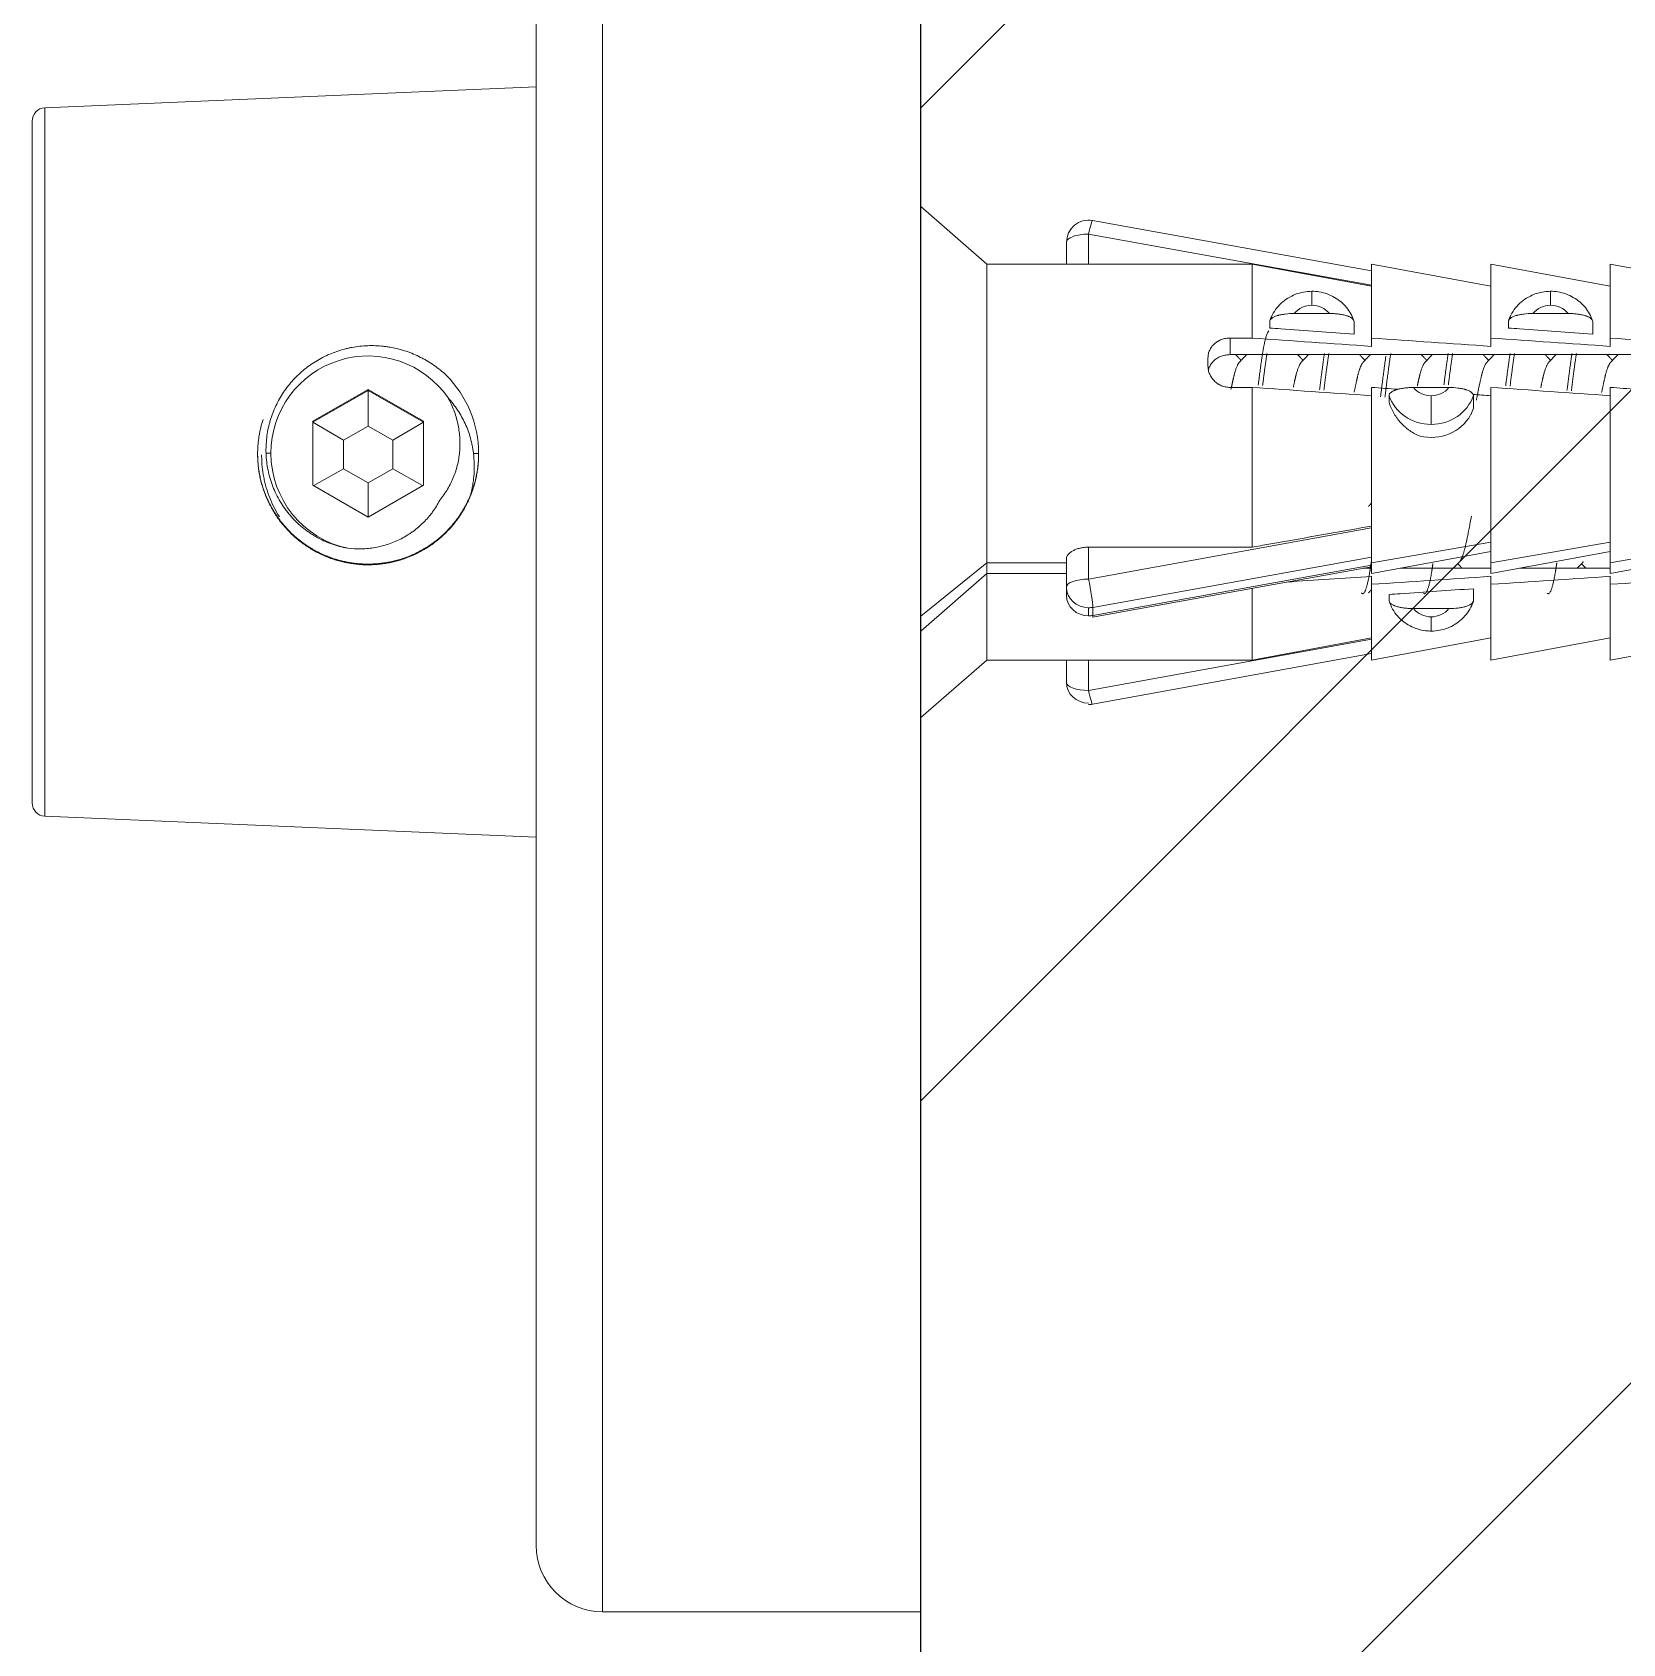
# Model space of a CAD drawing. Header units: millimetres. Extents: x 2433 to 4809, y -10272 to -6912.
# Drawn here: x 4377.47 to 4413.46, y -8231.34 to -8194.9 of the extents above; entities that cross this region are included whole.
import ezdxf

# ---------------------------------------------------------------- set-up
doc = ezdxf.new("R2010")
doc.units = ezdxf.units.MM
doc.layers.add('hatch', color=2, linetype='Continuous')

msp = doc.modelspace()

# ---------------------------------------------------------------- hatches: boundary and pattern name
at = {"layer": 'hatch'}
h = msp.add_hatch(dxfattribs=at)
h.set_pattern_fill('ANSI31', color=256, scale=5)
h.set_pattern_definition([(45, (-10739.184, -4407.476), (-11.22532, 11.22532), [])])
h.paths.add_polyline_path([(4397.573, -9941.356), (4447.573, -9941.356), (4447.573, -7870.79), (4397.573, -7870.79)])

# ---------------------------------------------------------------- linework, layer by layer
msp.add_line((4397.573, -9941.356), (4397.573, -7799.374))
at = {"linetype": 'Continuous', "lineweight": 13, "extrusion": (-1, -2.22045e-16, 0)}
for p, q in [((4390.373, -8178.616), (4390.373, -8230.616)), ((4377.761, -8196.604), (4377.761, -8212.627)), ((4407.773, -8200.617), (4401.373, -8199.462)), ((4401.373, -8199.462), (4401.373, -8200.138)), ((4406.423, -8200.755), (4406.423, -8201.072)), ((4411.823, -8200.755), (4411.823, -8201.072)), ((4404.573, -8202.188), (4404.573, -8201.813)), ((4409.123, -8203.118), (4409.123, -8203.767)), ((4382.873, -8204.417), (4382.763, -8204.419)), ((4387.456, -8204.42), (4387.573, -8204.422)), ((4401.373, -8207.263), (4407.773, -8206.108)), ((4401.373, -8206.542), (4401.373, -8207.263)), ((4410.473, -8206.428), (4407.773, -8206.893)), ((4413.173, -8206.428), (4410.473, -8206.893)), ((4415.873, -8206.428), (4413.173, -8206.893)), ((4399.073, -8206.893), (4397.573, -8208.102)), ((4400.873, -8206.893), (4399.073, -8206.893)), ((4407.773, -8206.766), (4401.468, -8207.903)), ((4401.468, -8208.087), (4407.773, -8206.949)), ((4401.373, -8208.095), (4401.373, -8207.911)), ((4401.468, -8208.087), (4401.468, -8207.903)), ((4409.123, -8208.117), (4409.123, -8208.439)), ((4401.373, -8209.78), (4407.773, -8208.62)), ((4401.373, -8209.094), (4401.373, -8209.78))]:
    msp.add_line(p, q, dxfattribs=at)
at = {"linetype": 'Continuous', "lineweight": 18, "extrusion": (-1, -2.22045e-16, 0)}
for p, q in [((4397.573, -8178.616), (4397.573, -8230.616)), ((4388.873, -8229.116), (4388.873, -8180.116)), ((4388.873, -8196.134), (4377.761, -8196.605)), ((4377.473, -8212.327), (4377.473, -8196.904)), ((4399.073, -8200.138), (4397.573, -8198.838)), ((4407.773, -8200.292), (4401.462, -8199.154)), ((4400.873, -8200.138), (4400.873, -8199.646)), ((4405.073, -8200.138), (4399.073, -8200.138)), ((4399.073, -8200.138), (4399.073, -8206.893)), ((4407.773, -8200.638), (4405.073, -8200.138)), ((4405.073, -8200.138), (4405.073, -8201.813)), ((4407.773, -8200.138), (4407.773, -8201.813)), ((4410.473, -8200.638), (4407.773, -8200.138)), ((4410.473, -8200.138), (4410.473, -8201.813)), ((4413.173, -8200.638), (4410.473, -8200.138)), ((4413.173, -8200.138), (4413.173, -8201.813)), ((4415.873, -8200.638), (4413.173, -8200.138)), ((4405.469, -8201.441), (4405.469, -8201.586)), ((4406.023, -8201.258), (4406.823, -8201.258)), ((4407.377, -8201.441), (4407.377, -8201.721)), ((4410.869, -8201.441), (4410.869, -8201.586)), ((4411.423, -8201.258), (4412.223, -8201.258)), ((4412.777, -8201.441), (4412.777, -8201.721)), ((4404.573, -8201.813), (4405.073, -8201.813)), ((4407.773, -8202), (4407.773, -8201.813)), ((4410.473, -8202), (4410.473, -8201.813)), ((4413.173, -8202), (4413.173, -8201.813)), ((4427.573, -8202.188), (4404.573, -8202.188)), ((4404.073, -8202.445), (4404.073, -8202.259)), ((4404.573, -8202.929), (4405.073, -8202.929)), ((4405.073, -8202.929), (4405.073, -8206.542)), ((4407.773, -8202.929), (4407.773, -8206.893)), ((4409.523, -8202.932), (4408.723, -8202.932)), ((4410.473, -8202.929), (4410.473, -8206.893)), ((4413.173, -8202.929), (4413.173, -8206.893)), ((4385.073, -8202.973), (4383.823, -8203.695)), ((4385.073, -8202.996), (4383.823, -8203.718)), ((4385.073, -8202.996), (4385.073, -8202.973)), ((4386.323, -8203.695), (4385.073, -8202.973)), ((4385.073, -8203.804), (4385.073, -8202.996)), ((4386.323, -8203.718), (4385.073, -8202.996)), ((4408.169, -8203.115), (4408.169, -8203.26)), ((4410.077, -8203.115), (4410.077, -8203.395)), ((4383.823, -8203.695), (4383.823, -8205.138)), ((4384.516, -8204.125), (4383.823, -8203.718)), ((4385.073, -8203.804), (4384.516, -8204.125)), ((4385.63, -8204.125), (4385.073, -8203.804)), ((4385.63, -8204.125), (4386.323, -8203.718)), ((4386.323, -8205.138), (4386.323, -8203.695)), ((4384.516, -8204.125), (4384.516, -8204.769)), ((4385.63, -8204.769), (4385.63, -8204.125)), ((4382.573, -8204.432), (4382.573, -8204.429)), ((4382.573, -8204.447), (4382.573, -8204.444)), ((4384.516, -8204.769), (4383.843, -8205.15)), ((4384.516, -8204.769), (4385.073, -8205.09)), ((4385.073, -8205.09), (4385.63, -8204.769)), ((4385.63, -8204.769), (4386.303, -8205.15)), ((4387.573, -8204.424), (4387.573, -8204.422)), ((4387.573, -8204.439), (4387.573, -8204.437)), ((4387.573, -8204.455), (4387.573, -8204.452)), ((4385.073, -8205.09), (4385.073, -8205.86)), ((4383.823, -8205.138), (4385.073, -8205.86)), ((4385.073, -8205.86), (4386.323, -8205.138)), ((4405.073, -8206.542), (4401.373, -8206.542)), ((4399.073, -8207.138), (4399.073, -8206.893)), ((4400.873, -8207.446), (4400.873, -8206.793)), ((4407.773, -8207.138), (4410.473, -8206.638)), ((4407.773, -8207.138), (4407.773, -8206.893)), ((4410.473, -8207.138), (4413.173, -8206.638)), ((4410.473, -8207.138), (4410.473, -8206.893)), ((4413.173, -8207.138), (4415.873, -8206.638)), ((4413.173, -8207.138), (4413.173, -8206.893)), ((4397.573, -8208.438), (4399.073, -8207.138)), ((4399.073, -8207.138), (4400.873, -8207.138)), ((4399.073, -8207.138), (4399.073, -8209.094)), ((4401.462, -8208.122), (4407.773, -8206.984)), ((4407.774, -8207.019), (4407.579, -8207.019)), ((4407.773, -8207.201), (4407.773, -8207.382)), ((4410.473, -8207.019), (4408.418, -8207.019)), ((4410.473, -8207.201), (4410.473, -8207.382)), ((4413.173, -8207.019), (4411.117, -8207.019)), ((4413.173, -8207.201), (4413.173, -8207.382)), ((4400.873, -8207.63), (4400.873, -8207.446)), ((4405.073, -8207.471), (4405.073, -8209.094)), ((4407.773, -8207.382), (4407.773, -8209.094)), ((4408.169, -8207.752), (4408.169, -8207.612)), ((4410.077, -8207.752), (4410.077, -8207.481)), ((4410.473, -8207.382), (4410.473, -8209.094)), ((4413.173, -8207.382), (4413.173, -8209.094)), ((4409.523, -8207.93), (4408.723, -8207.93)), ((4405.073, -8209.094), (4407.773, -8208.594)), ((4407.773, -8209.094), (4410.473, -8208.594)), ((4410.473, -8209.094), (4413.173, -8208.594)), ((4413.173, -8209.094), (4415.873, -8208.594)), ((4397.573, -8210.394), (4399.073, -8209.094)), ((4399.073, -8209.094), (4405.073, -8209.094)), ((4400.873, -8209.602), (4400.873, -8209.094)), ((4401.462, -8210.094), (4407.773, -8208.95)), ((4388.873, -8213.097), (4377.761, -8212.627)), ((4397.573, -8230.616), (4390.373, -8230.616))]:
    msp.add_line(p, q, dxfattribs=at)
at = {"linetype": 'Continuous', "lineweight": 18}
for centre, start, end in [((4401.373, -8199.646), 79.7736, 180), ((4401.373, -8209.602), 270, 280.2742)]:
    msp.add_arc(centre, 0.5, start, end, dxfattribs=at)
at = {"linetype": 'Continuous', "lineweight": 18, "extrusion": (0, 0, -1)}
msp.add_arc((-4390.373, -8229.116), 1.5, 270, 0, dxfattribs=at)
at = {"linetype": 'Continuous', "lineweight": 18}
for centre, major_axis, ratio, start_param, end_param in [((4377.773, -8196.905), (-0.3, 0), 0.99982, 4.754737, 6.283185), ((4385.073, -8204.417), (-2.2, 0), 0.99982, 3.746433, 6.283185), ((4385.073, -8204.422), (-2.5, 0), 0.99982, 3.141593, 3.926991), ((4409.123, -8202.836), (1, 0), 0.930053, 3.446285, 4.712389), ((4409.123, -8202.836), (1, 0), 0.930053, 4.712389, 5.978493), ((4409.123, -8203.13), (-1, 0), 0.930053, 1.316173, 2.673058), ((4385.073, -8204.417), (-2.2, 0), 0.99982, 0, 1.358989), ((4385.073, -8204.422), (-2.5, 0), 0.99982, 2.754712, 3.141593), ((4401.373, -8207.446), (0.5, 0), 0.930053, 3.141593, 4.712389), ((4401.373, -8207.63), (-0.5, 0), 0.930053, 0, 1.570796), ((4401.373, -8207.63), (0.089, -0.492), 0.069966, 0.00001, 0.369971), ((4401.373, -8209.602), (-0.5, 0), 0.934495, 0, 1.570796), ((4377.773, -8212.327), (0.3, 0), 0.99982, 3.141593, 4.670041)]:
    msp.add_ellipse(centre, major_axis=major_axis, ratio=ratio, start_param=start_param, end_param=end_param, dxfattribs=at)
at = {"linetype": 'Continuous', "lineweight": 13}
for centre, major_axis, ratio, start_param, end_param in [((4401.373, -8199.646), (-0.089, -0.492), 0.069966, 3.141598, 4.342418), ((4401.373, -8199.646), (0.5, 0), 0.367425, 1.570796, 3.141593), ((4406.423, -8201.537), (-0.5, 0), 0.930053, 4.712389, 5.639684), ((4406.423, -8201.537), (-0.5, 0), 0.930053, 3.785094, 4.712389), ((4411.823, -8201.537), (-0.5, 0), 0.930053, 4.712389, 5.639684), ((4411.823, -8201.537), (-0.5, 0), 0.930053, 3.785094, 4.712389), ((4409.123, -8202.653), (-0.5, 0), 0.930053, 0.643501, 1.570796), ((4409.123, -8202.653), (-0.5, 0), 0.930053, 1.570796, 2.498092), ((4401.373, -8207.446), (-0.5, 0), 0.367425, 4.712389, 6.283185), ((4401.373, -8207.446), (0.089, -0.492), 0.069966, 0.369971, 1.940767), ((4401.373, -8207.446), (0.5, 0), 0.930053, 4.712389, 4.903982), ((4409.123, -8207.65), (0.5, 0), 0.934495, 3.785094, 4.712389), ((4409.123, -8207.65), (0.5, 0), 0.934495, 4.712389, 5.639684), ((4401.373, -8207.63), (-0.5, 0), 0.930053, 1.570796, 1.762389), ((4401.373, -8209.602), (-0.5, 0), 0.355976, 0, 1.570796), ((4401.373, -8209.602), (0.089, -0.492), 0.067786, 5.070246, 6.283181)]:
    msp.add_ellipse(centre, major_axis=major_axis, ratio=ratio, start_param=start_param, end_param=end_param, dxfattribs=at)
at = {"linetype": 'Continuous', "lineweight": 18}
for points, knots in [([(4406.423, -8200.755), (4406.292, -8200.757), (4406.045, -8200.802), (4405.71, -8201.007), (4405.538, -8201.248), (4405.481, -8201.396), (4405.47, -8201.428)], [0, 0, 0, 0, 0.300257, 0.610351, 0.919568, 1, 1, 1, 1]), ([(4407.376, -8201.428), (4407.337, -8201.314), (4407.226, -8201.11), (4406.947, -8200.872), (4406.658, -8200.77), (4406.48, -8200.755), (4406.423, -8200.755)], [0, 0, 0, 0, 0.280795, 0.569643, 0.864674, 1, 1, 1, 1]), ([(4411.823, -8200.755), (4411.692, -8200.757), (4411.445, -8200.802), (4411.11, -8201.007), (4410.938, -8201.248), (4410.881, -8201.396), (4410.87, -8201.428)], [0, 0, 0, 0, 0.300257, 0.610351, 0.919568, 1, 1, 1, 1]), ([(4412.776, -8201.428), (4412.737, -8201.314), (4412.626, -8201.11), (4412.347, -8200.872), (4412.058, -8200.77), (4411.88, -8200.755), (4411.823, -8200.755)], [0, 0, 0, 0, 0.280795, 0.569643, 0.864674, 1, 1, 1, 1]), ([(4406.023, -8201.258), (4405.953, -8201.258), (4405.885, -8201.261), (4405.803, -8201.271), (4405.786, -8201.274), (4405.755, -8201.279), (4405.724, -8201.284), (4405.694, -8201.291), (4405.673, -8201.297), (4405.666, -8201.299), (4405.652, -8201.302), (4405.646, -8201.304), (4405.613, -8201.315), (4405.589, -8201.324), (4405.558, -8201.339), (4405.548, -8201.345), (4405.534, -8201.353), (4405.53, -8201.356), (4405.522, -8201.361), (4405.518, -8201.364), (4405.5, -8201.379), (4405.488, -8201.391), (4405.477, -8201.409), (4405.474, -8201.416), (4405.47, -8201.429), (4405.469, -8201.435), (4405.469, -8201.441)], [0, 0, 0, 0, 0.25, 0.25, 0.3125, 0.3125, 0.375, 0.4375, 0.4375, 0.46875, 0.46875, 0.5, 0.5, 0.625, 0.625, 0.6875, 0.6875, 0.71875, 0.71875, 0.75, 0.75, 0.875, 0.875, 0.9375, 0.9375, 1, 1, 1, 1]), ([(4407.377, -8201.441), (4407.377, -8201.429), (4407.373, -8201.416), (4407.362, -8201.397), (4407.358, -8201.391), (4407.346, -8201.379), (4407.34, -8201.373), (4407.318, -8201.356), (4407.3, -8201.345), (4407.274, -8201.332), (4407.268, -8201.33), (4407.257, -8201.325), (4407.24, -8201.318), (4407.209, -8201.307), (4407.181, -8201.299), (4407.153, -8201.291), (4407.138, -8201.288), (4407.093, -8201.279), (4407.061, -8201.273), (4407.012, -8201.267), (4406.995, -8201.266), (4406.961, -8201.263), (4406.944, -8201.261), (4406.893, -8201.259), (4406.858, -8201.258), (4406.823, -8201.258)], [0, 0, 0, 0, 0.125, 0.125, 0.1875, 0.1875, 0.25, 0.25, 0.375, 0.375, 0.40625, 0.40625, 0.4375, 0.5, 0.5625, 0.5625, 0.625, 0.625, 0.75, 0.75, 0.8125, 0.8125, 0.875, 0.875, 1, 1, 1, 1]), ([(4411.423, -8201.258), (4411.353, -8201.258), (4411.285, -8201.261), (4411.203, -8201.271), (4411.186, -8201.274), (4411.155, -8201.279), (4411.124, -8201.284), (4411.094, -8201.291), (4411.073, -8201.297), (4411.066, -8201.299), (4411.052, -8201.302), (4411.046, -8201.304), (4411.013, -8201.315), (4410.989, -8201.324), (4410.958, -8201.339), (4410.948, -8201.345), (4410.934, -8201.353), (4410.93, -8201.356), (4410.922, -8201.361), (4410.918, -8201.364), (4410.9, -8201.379), (4410.888, -8201.391), (4410.877, -8201.409), (4410.874, -8201.416), (4410.87, -8201.429), (4410.869, -8201.435), (4410.869, -8201.441)], [0, 0, 0, 0, 0.25, 0.25, 0.3125, 0.3125, 0.375, 0.4375, 0.4375, 0.46875, 0.46875, 0.5, 0.5, 0.625, 0.625, 0.6875, 0.6875, 0.71875, 0.71875, 0.75, 0.75, 0.875, 0.875, 0.9375, 0.9375, 1, 1, 1, 1]), ([(4412.777, -8201.441), (4412.777, -8201.429), (4412.773, -8201.416), (4412.762, -8201.397), (4412.758, -8201.391), (4412.746, -8201.379), (4412.74, -8201.373), (4412.718, -8201.356), (4412.7, -8201.345), (4412.674, -8201.332), (4412.668, -8201.33), (4412.657, -8201.325), (4412.64, -8201.318), (4412.609, -8201.307), (4412.581, -8201.299), (4412.553, -8201.291), (4412.538, -8201.288), (4412.493, -8201.279), (4412.461, -8201.273), (4412.412, -8201.267), (4412.395, -8201.266), (4412.361, -8201.263), (4412.344, -8201.261), (4412.293, -8201.259), (4412.258, -8201.258), (4412.223, -8201.258)], [0, 0, 0, 0, 0.125, 0.125, 0.1875, 0.1875, 0.25, 0.25, 0.375, 0.375, 0.40625, 0.40625, 0.4375, 0.5, 0.5625, 0.5625, 0.625, 0.625, 0.75, 0.75, 0.8125, 0.8125, 0.875, 0.875, 1, 1, 1, 1]), ([(4404.073, -8202.259), (4404.073, -8202.229), (4404.077, -8202.199), (4404.086, -8202.156), (4404.09, -8202.141), (4404.1, -8202.113), (4404.105, -8202.099), (4404.124, -8202.058), (4404.139, -8202.032), (4404.166, -8201.996), (4404.176, -8201.984), (4404.197, -8201.962), (4404.208, -8201.951), (4404.242, -8201.921), (4404.268, -8201.903), (4404.302, -8201.883), (4404.309, -8201.879), (4404.323, -8201.871), (4404.344, -8201.861), (4404.381, -8201.846), (4404.412, -8201.836), (4404.443, -8201.828), (4404.459, -8201.824), (4404.507, -8201.816), (4404.54, -8201.813), (4404.573, -8201.813)], [0, 0, 0, 0, 0.125, 0.125, 0.1875, 0.1875, 0.25, 0.25, 0.375, 0.375, 0.4375, 0.4375, 0.5, 0.5, 0.625, 0.625, 0.65625, 0.65625, 0.6875, 0.75, 0.8125, 0.8125, 0.875, 0.875, 1, 1, 1, 1]), ([(4405.469, -8201.586), (4405.554, -8201.592), (4405.639, -8201.598), (4406.275, -8201.643), (4406.826, -8201.682), (4407.377, -8201.721)], [0, 0, 0, 0, 0.133394, 0.133394, 1, 1, 1, 1]), ([(4410.869, -8201.586), (4410.954, -8201.592), (4411.039, -8201.598), (4411.675, -8201.643), (4412.226, -8201.682), (4412.777, -8201.721)], [0, 0, 0, 0, 0.133394, 0.133394, 1, 1, 1, 1]), ([(4386.841, -8202.655), (4386.754, -8202.573), (4386.662, -8202.498), (4386.517, -8202.397), (4386.468, -8202.365), (4386.392, -8202.319), (4386.366, -8202.304), (4386.314, -8202.276), (4386.287, -8202.262), (4386.155, -8202.195), (4386.046, -8202.149), (4385.823, -8202.074), (4385.709, -8202.045), (4385.563, -8202.018), (4385.534, -8202.014), (4385.475, -8202.005), (4385.445, -8202.001), (4385.357, -8201.992), (4385.298, -8201.988), (4385.121, -8201.981), (4385.004, -8201.985), (4384.828, -8202.004), (4384.77, -8202.013), (4384.682, -8202.029), (4384.653, -8202.035), (4384.595, -8202.048), (4384.566, -8202.055), (4384.423, -8202.093), (4384.311, -8202.131), (4384.095, -8202.223), (4383.99, -8202.277), (4383.787, -8202.402), (4383.691, -8202.471), (4383.556, -8202.585), (4383.513, -8202.624), (4383.429, -8202.706), (4383.388, -8202.749), (4383.329, -8202.815), (4383.31, -8202.838), (4383.272, -8202.884), (4383.254, -8202.907), (4383.2, -8202.978), (4383.166, -8203.027), (4383.071, -8203.175), (4383.015, -8203.278), (4382.942, -8203.44), (4382.92, -8203.495), (4382.89, -8203.579), (4382.88, -8203.607), (4382.862, -8203.663), (4382.854, -8203.692), (4382.815, -8203.834), (4382.792, -8203.949), (4382.765, -8204.182), (4382.759, -8204.3), (4382.763, -8204.419)], [0, 0, 0, 0, 0.0625, 0.0625, 0.09375, 0.09375, 0.109375, 0.109375, 0.125, 0.125, 0.1875, 0.1875, 0.25, 0.25, 0.265625, 0.265625, 0.28125, 0.28125, 0.3125, 0.3125, 0.375, 0.375, 0.40625, 0.40625, 0.421875, 0.421875, 0.4375, 0.4375, 0.5, 0.5, 0.5625, 0.5625, 0.625, 0.625, 0.65625, 0.65625, 0.6875, 0.6875, 0.703125, 0.703125, 0.71875, 0.71875, 0.75, 0.75, 0.8125, 0.8125, 0.84375, 0.84375, 0.859375, 0.859375, 0.875, 0.875, 0.9375, 0.9375, 1, 1, 1, 1]), ([(4404.573, -8202.188), (4404.54, -8202.188), (4404.507, -8202.191), (4404.459, -8202.199), (4404.444, -8202.202), (4404.412, -8202.21), (4404.396, -8202.215), (4404.351, -8202.231), (4404.322, -8202.244), (4404.282, -8202.267), (4404.268, -8202.276), (4404.243, -8202.294), (4404.231, -8202.303), (4404.197, -8202.333), (4404.176, -8202.354), (4404.149, -8202.39), (4404.14, -8202.402), (4404.125, -8202.428), (4404.111, -8202.454), (4404.1, -8202.481), (4404.092, -8202.504), (4404.089, -8202.513), (4404.087, -8202.522)], [0, 0, 0, 0, 0.146722, 0.146722, 0.220083, 0.220083, 0.293443, 0.293443, 0.440165, 0.440165, 0.513526, 0.513526, 0.586887, 0.586887, 0.733608, 0.733608, 0.806969, 0.806969, 0.88033, 0.953691, 0.953691, 1, 1, 1, 1]), ([(4404.073, -8202.445), (4404.073, -8202.477), (4404.077, -8202.507), (4404.086, -8202.553), (4404.09, -8202.568), (4404.1, -8202.598), (4404.105, -8202.613), (4404.124, -8202.657), (4404.139, -8202.684), (4404.166, -8202.724), (4404.176, -8202.737), (4404.197, -8202.761), (4404.208, -8202.773), (4404.242, -8202.807), (4404.268, -8202.827), (4404.302, -8202.85), (4404.309, -8202.854), (4404.323, -8202.862), (4404.344, -8202.874), (4404.381, -8202.892), (4404.412, -8202.903), (4404.443, -8202.912), (4404.459, -8202.916), (4404.507, -8202.926), (4404.54, -8202.929), (4404.573, -8202.929)], [0, 0, 0, 0, 0.125, 0.125, 0.1875, 0.1875, 0.25, 0.25, 0.375, 0.375, 0.4375, 0.4375, 0.5, 0.5, 0.625, 0.625, 0.65625, 0.65625, 0.6875, 0.75, 0.8125, 0.8125, 0.875, 0.875, 1, 1, 1, 1]), ([(4408.169, -8203.115), (4408.169, -8203.103), (4408.173, -8203.09), (4408.184, -8203.071), (4408.189, -8203.065), (4408.2, -8203.053), (4408.207, -8203.047), (4408.229, -8203.03), (4408.246, -8203.019), (4408.273, -8203.006), (4408.278, -8203.004), (4408.289, -8202.999), (4408.307, -8202.992), (4408.338, -8202.981), (4408.365, -8202.973), (4408.394, -8202.965), (4408.408, -8202.962), (4408.454, -8202.953), (4408.485, -8202.947), (4408.535, -8202.941), (4408.552, -8202.94), (4408.585, -8202.937), (4408.602, -8202.935), (4408.654, -8202.933), (4408.688, -8202.932), (4408.723, -8202.932)], [0, 0, 0, 0, 0.125, 0.125, 0.1875, 0.1875, 0.25, 0.25, 0.375, 0.375, 0.40625, 0.40625, 0.4375, 0.5, 0.5625, 0.5625, 0.625, 0.625, 0.75, 0.75, 0.8125, 0.8125, 0.875, 0.875, 1, 1, 1, 1]), ([(4409.523, -8202.932), (4409.593, -8202.932), (4409.661, -8202.935), (4409.744, -8202.945), (4409.76, -8202.948), (4409.792, -8202.953), (4409.823, -8202.958), (4409.852, -8202.965), (4409.873, -8202.971), (4409.88, -8202.973), (4409.894, -8202.977), (4409.901, -8202.979), (4409.934, -8202.989), (4409.958, -8202.998), (4409.989, -8203.013), (4409.999, -8203.019), (4410.012, -8203.027), (4410.017, -8203.03), (4410.025, -8203.035), (4410.029, -8203.038), (4410.047, -8203.053), (4410.058, -8203.065), (4410.07, -8203.083), (4410.072, -8203.09), (4410.076, -8203.103), (4410.077, -8203.109), (4410.077, -8203.115)], [0, 0, 0, 0, 0.25, 0.25, 0.3125, 0.3125, 0.375, 0.4375, 0.4375, 0.46875, 0.46875, 0.5, 0.5, 0.625, 0.625, 0.6875, 0.6875, 0.71875, 0.71875, 0.75, 0.75, 0.875, 0.875, 0.9375, 0.9375, 1, 1, 1, 1]), ([(4386.694, -8205.478), (4386.76, -8205.398), (4386.819, -8205.315), (4386.924, -8205.139), (4386.969, -8205.048), (4387.017, -8204.928), (4387.026, -8204.904), (4387.044, -8204.855), (4387.068, -8204.782), (4387.101, -8204.658), (4387.12, -8204.558), (4387.135, -8204.457), (4387.141, -8204.406), (4387.146, -8204.329), (4387.148, -8204.303), (4387.15, -8204.251), (4387.15, -8204.226), (4387.15, -8204.148), (4387.148, -8204.097), (4387.137, -8203.944), (4387.122, -8203.843), (4387.089, -8203.692), (4387.076, -8203.643), (4387.047, -8203.543), (4387.031, -8203.494), (4386.976, -8203.35), (4386.933, -8203.256), (4386.883, -8203.166)], [0, 0, 0, 0, 0.125, 0.125, 0.25, 0.25, 0.28125, 0.28125, 0.3125, 0.375, 0.4375, 0.4375, 0.5, 0.5, 0.53125, 0.53125, 0.5625, 0.5625, 0.625, 0.625, 0.75, 0.75, 0.8125, 0.8125, 0.875, 0.875, 1, 1, 1, 1]), ([(4386.883, -8203.166), (4386.962, -8203.253), (4387.034, -8203.345), (4387.13, -8203.49), (4387.16, -8203.54), (4387.217, -8203.642), (4387.243, -8203.694), (4387.317, -8203.855), (4387.357, -8203.964), (4387.404, -8204.132), (4387.418, -8204.189), (4387.435, -8204.275), (4387.44, -8204.304), (4387.449, -8204.362), (4387.453, -8204.391), (4387.456, -8204.42)], [0, 0, 0, 0, 0.25, 0.25, 0.375, 0.375, 0.5, 0.5, 0.75, 0.75, 0.875, 0.875, 0.9375, 0.9375, 1, 1, 1, 1]), ([(4408.169, -8203.26), (4408.182, -8203.304), (4408.198, -8203.347), (4408.234, -8203.43), (4408.254, -8203.47), (4408.287, -8203.529), (4408.299, -8203.549), (4408.324, -8203.587), (4408.337, -8203.606), (4408.376, -8203.661), (4408.405, -8203.696), (4408.465, -8203.762), (4408.497, -8203.794), (4408.547, -8203.838), (4408.564, -8203.853), (4408.6, -8203.88), (4408.618, -8203.894), (4408.673, -8203.932), (4408.71, -8203.955), (4408.789, -8203.997), (4408.829, -8204.015), (4408.871, -8204.03)], [0, 0, 0, 0, 0.125, 0.125, 0.25, 0.25, 0.3125, 0.3125, 0.375, 0.375, 0.5, 0.5, 0.625, 0.625, 0.6875, 0.6875, 0.75, 0.75, 0.875, 0.875, 1, 1, 1, 1]), ([(4383.065, -8205.856), (4383.021, -8205.787), (4382.982, -8205.717), (4382.909, -8205.574), (4382.876, -8205.501), (4382.818, -8205.351), (4382.792, -8205.275), (4382.758, -8205.159), (4382.747, -8205.12), (4382.733, -8205.06), (4382.728, -8205.04), (4382.72, -8205.001), (4382.699, -8204.901), (4382.673, -8204.722), (4382.665, -8204.561), (4382.664, -8204.472), (4382.664, -8204.464), (4382.664, -8204.456)], [0, 0, 0, 0, 0.163961, 0.163961, 0.327923, 0.327923, 0.491884, 0.491884, 0.573864, 0.573864, 0.614855, 0.614855, 0.655845, 0.819806, 0.983768, 0.983768, 1, 1, 1, 1]), ([(4382.763, -8204.419), (4382.768, -8204.548), (4382.783, -8204.674), (4382.821, -8204.862), (4382.836, -8204.924), (4382.864, -8205.016), (4382.873, -8205.046), (4382.894, -8205.107), (4382.905, -8205.137), (4382.963, -8205.287), (4383.019, -8205.401), (4383.117, -8205.565), (4383.152, -8205.618), (4383.208, -8205.696), (4383.227, -8205.722), (4383.267, -8205.772), (4383.287, -8205.797), (4383.35, -8205.87), (4383.394, -8205.917), (4383.484, -8206.007), (4383.531, -8206.049), (4383.629, -8206.13), (4383.68, -8206.169), (4383.759, -8206.224), (4383.785, -8206.241), (4383.84, -8206.276), (4383.867, -8206.292), (4384.007, -8206.372), (4384.122, -8206.425), (4384.361, -8206.512), (4384.484, -8206.545), (4384.611, -8206.567)], [0, 0, 0, 0, 0.125, 0.125, 0.1875, 0.1875, 0.21875, 0.21875, 0.25, 0.25, 0.375, 0.375, 0.4375, 0.4375, 0.46875, 0.46875, 0.5, 0.5, 0.5625, 0.5625, 0.625, 0.625, 0.6875, 0.6875, 0.71875, 0.71875, 0.75, 0.75, 0.875, 0.875, 1, 1, 1, 1]), ([(4387.456, -8204.42), (4387.466, -8204.499), (4387.477, -8204.658), (4387.474, -8204.816), (4387.465, -8204.934), (4387.461, -8204.974), (4387.452, -8205.053), (4387.446, -8205.092), (4387.426, -8205.21), (4387.409, -8205.288), (4387.388, -8205.365)], [0, 0, 0, 0, 0.25, 0.5, 0.5, 0.625, 0.625, 0.75, 0.75, 1, 1, 1, 1]), ([(4384.611, -8206.567), (4384.715, -8206.579), (4384.819, -8206.583), (4384.975, -8206.578), (4385.027, -8206.575), (4385.13, -8206.565), (4385.182, -8206.558), (4385.285, -8206.54), (4385.336, -8206.528), (4385.437, -8206.502), (4385.487, -8206.488), (4385.634, -8206.438), (4385.73, -8206.397), (4385.868, -8206.326), (4385.913, -8206.3), (4385.98, -8206.258), (4386.002, -8206.244), (4386.046, -8206.215), (4386.067, -8206.2), (4386.173, -8206.123), (4386.251, -8206.056), (4386.362, -8205.946), (4386.397, -8205.908), (4386.449, -8205.849), (4386.465, -8205.829), (4386.498, -8205.788), (4386.514, -8205.767), (4386.592, -8205.661), (4386.646, -8205.572), (4386.694, -8205.478)], [0, 0, 0, 0, 0.125, 0.125, 0.1875, 0.1875, 0.25, 0.25, 0.3125, 0.3125, 0.375, 0.375, 0.5, 0.5, 0.5625, 0.5625, 0.59375, 0.59375, 0.625, 0.625, 0.75, 0.75, 0.8125, 0.8125, 0.84375, 0.84375, 0.875, 0.875, 1, 1, 1, 1]), ([(4407.773, -8206.064), (4407.705, -8206.076), (4407.637, -8206.088), (4406.863, -8206.226), (4406.158, -8206.35), (4405.326, -8206.497), (4405.2, -8206.52), (4405.073, -8206.542)], [0, 0, 0, 0, 0.075926, 0.075926, 0.859382, 0.859382, 1, 1, 1, 1]), ([(4400.873, -8206.793), (4400.873, -8206.779), (4400.877, -8206.764), (4400.886, -8206.742), (4400.89, -8206.735), (4400.9, -8206.72), (4400.905, -8206.712), (4400.924, -8206.69), (4400.939, -8206.676), (4400.966, -8206.655), (4400.976, -8206.649), (4400.997, -8206.635), (4401.008, -8206.629), (4401.042, -8206.611), (4401.067, -8206.599), (4401.108, -8206.584), (4401.122, -8206.58), (4401.151, -8206.571), (4401.181, -8206.563), (4401.211, -8206.557), (4401.243, -8206.552), (4401.259, -8206.549), (4401.307, -8206.544), (4401.34, -8206.542), (4401.373, -8206.542)], [0, 0, 0, 0, 0.125, 0.125, 0.1875, 0.1875, 0.25, 0.25, 0.375, 0.375, 0.4375, 0.4375, 0.5, 0.5, 0.625, 0.625, 0.6875, 0.6875, 0.75, 0.8125, 0.8125, 0.875, 0.875, 1, 1, 1, 1]), ([(4410.077, -8207.481), (4409.526, -8207.519), (4408.975, -8207.557), (4408.339, -8207.6), (4408.254, -8207.606), (4408.169, -8207.612)], [0, 0, 0, 0, 0.866606, 0.866606, 1, 1, 1, 1]), ([(4408.169, -8207.752), (4408.169, -8207.765), (4408.173, -8207.777), (4408.184, -8207.795), (4408.189, -8207.801), (4408.2, -8207.813), (4408.207, -8207.818), (4408.229, -8207.835), (4408.246, -8207.846), (4408.273, -8207.858), (4408.278, -8207.86), (4408.289, -8207.865), (4408.307, -8207.872), (4408.338, -8207.883), (4408.365, -8207.89), (4408.394, -8207.898), (4408.408, -8207.901), (4408.454, -8207.91), (4408.485, -8207.915), (4408.535, -8207.921), (4408.552, -8207.923), (4408.585, -8207.925), (4408.602, -8207.927), (4408.654, -8207.929), (4408.688, -8207.93), (4408.723, -8207.93)], [0, 0, 0, 0, 0.125, 0.125, 0.1875, 0.1875, 0.25, 0.25, 0.375, 0.375, 0.40625, 0.40625, 0.4375, 0.5, 0.5625, 0.5625, 0.625, 0.625, 0.75, 0.75, 0.8125, 0.8125, 0.875, 0.875, 1, 1, 1, 1]), ([(4408.17, -8207.764), (4408.214, -8207.892), (4408.335, -8208.105), (4408.635, -8208.342), (4408.916, -8208.429), (4409.08, -8208.439), (4409.123, -8208.439)], [0, 0, 0, 0, 0.311271, 0.602146, 0.898228, 1, 1, 1, 1]), ([(4409.123, -8208.439), (4409.255, -8208.438), (4409.502, -8208.393), (4409.836, -8208.186), (4410.008, -8207.945), (4410.066, -8207.796), (4410.077, -8207.764)], [0, 0, 0, 0, 0.30059, 0.609885, 0.91828, 1, 1, 1, 1]), ([(4409.523, -8207.93), (4409.593, -8207.93), (4409.661, -8207.927), (4409.744, -8207.917), (4409.76, -8207.915), (4409.792, -8207.91), (4409.823, -8207.904), (4409.852, -8207.898), (4409.873, -8207.892), (4409.88, -8207.891), (4409.894, -8207.887), (4409.901, -8207.885), (4409.934, -8207.875), (4409.958, -8207.866), (4409.989, -8207.851), (4409.999, -8207.846), (4410.012, -8207.838), (4410.017, -8207.835), (4410.025, -8207.83), (4410.029, -8207.827), (4410.047, -8207.813), (4410.058, -8207.801), (4410.07, -8207.783), (4410.072, -8207.777), (4410.076, -8207.765), (4410.077, -8207.758), (4410.077, -8207.752)], [0, 0, 0, 0, 0.25, 0.25, 0.3125, 0.3125, 0.375, 0.4375, 0.4375, 0.46875, 0.46875, 0.5, 0.5, 0.625, 0.625, 0.6875, 0.6875, 0.71875, 0.71875, 0.75, 0.75, 0.875, 0.875, 0.9375, 0.9375, 1, 1, 1, 1])]:
    msp.add_open_spline(points, degree=3, knots=knots, dxfattribs=at)
for points, degree in [([(4405.073, -8201.813), (4405.973, -8201.875), (4406.873, -8201.937), (4407.773, -8202)], 3), ([(4407.773, -8201.813), (4408.673, -8201.875), (4409.573, -8201.937), (4410.473, -8202)], 3), ([(4410.473, -8201.813), (4411.373, -8201.875), (4412.273, -8201.937), (4413.173, -8202)], 3), ([(4413.173, -8201.813), (4414.073, -8201.875), (4414.973, -8201.937), (4415.873, -8202)], 3), ([(4404.823, -8202.317), (4404.762, -8202.253), (4404.702, -8202.188)], 2), ([(4404.945, -8202.188), (4404.863, -8202.275), (4404.782, -8202.361)], 2), ([(4406.223, -8202.317), (4406.162, -8202.253), (4406.102, -8202.188)], 2), ([(4406.345, -8202.188), (4406.266, -8202.272), (4406.187, -8202.356)], 2), ([(4407.623, -8202.317), (4407.562, -8202.253), (4407.502, -8202.188)], 2), ([(4407.745, -8202.188), (4407.663, -8202.275), (4407.582, -8202.361)], 2), ([(4409.023, -8202.317), (4408.962, -8202.253), (4408.902, -8202.188)], 2), ([(4409.145, -8202.188), (4409.066, -8202.273), (4408.986, -8202.357)], 2), ([(4410.423, -8202.317), (4410.362, -8202.253), (4410.302, -8202.188)], 2), ([(4410.545, -8202.188), (4410.464, -8202.274), (4410.383, -8202.36)], 2), ([(4411.823, -8202.317), (4411.762, -8202.253), (4411.702, -8202.188)], 2), ([(4411.945, -8202.188), (4411.865, -8202.274), (4411.784, -8202.359)], 2), ([(4413.223, -8202.317), (4413.162, -8202.253), (4413.102, -8202.188)], 2), ([(4413.345, -8202.188), (4413.264, -8202.274), (4413.184, -8202.359)], 2), ([(4405.073, -8202.929), (4405.973, -8202.991), (4406.873, -8203.053), (4407.773, -8203.116)], 3), ([(4407.773, -8202.929), (4407.975, -8202.943), (4408.177, -8202.957), (4408.378, -8202.971)], 3), ([(4410.473, -8202.929), (4411.373, -8202.991), (4412.273, -8203.053), (4413.173, -8203.116)], 3), ([(4413.173, -8202.929), (4413.375, -8202.943), (4413.577, -8202.957), (4413.778, -8202.971)], 3), ([(4410.071, -8203.088), (4410.205, -8203.097), (4410.339, -8203.107), (4410.473, -8203.116)], 3), ([(4410.016, -8203.55), (4410.04, -8203.501), (4410.061, -8203.449), (4410.077, -8203.395)], 3), ([(4397.573, -8205.437), (4397.573, -8205.437), (4397.573, -8205.438)], 2), ([(4407.702, -8205.621), (4407.737, -8205.583), (4407.773, -8205.544)], 2), ([(4409.625, -8207.019), (4409.694, -8206.945), (4409.763, -8206.872)], 2), ([(4409.723, -8206.915), (4409.772, -8206.967), (4409.821, -8207.018)], 2), ([(4412.425, -8207.018), (4412.495, -8206.944), (4412.565, -8206.871)], 2), ([(4412.523, -8206.915), (4412.572, -8206.967), (4412.621, -8207.018)], 2), ([(4405.854, -8207.33), (4406.494, -8207.287), (4407.133, -8207.244), (4407.773, -8207.201)], 3), ([(4407.773, -8207.382), (4408.673, -8207.322), (4409.573, -8207.262), (4410.473, -8207.201)], 3), ([(4410.473, -8207.382), (4411.373, -8207.322), (4412.273, -8207.262), (4413.173, -8207.201)], 3), ([(4411.206, -8207.002), (4411.214, -8207.01), (4411.221, -8207.019)], 2), ([(4413.173, -8207.382), (4414.073, -8207.322), (4414.973, -8207.262), (4415.873, -8207.201)], 3), ([(4407.702, -8207.577), (4407.737, -8207.539), (4407.773, -8207.5)], 2)]:
    msp.add_open_spline(points, degree=degree, dxfattribs=at)
for points, weights, knots in [([(4405.21, -8202.881), (4405.256, -8202.508), (4405.298, -8202.224), (4405.371, -8201.739), (4405.446, -8201.653)], [0.961944476673, 0.961516352064, 1, 0.936163551292, 0.979396654784], [0, 0, 0, 0.37611, 0.37611, 1, 1, 1]), ([(4405.309, -8202.888), (4405.355, -8202.511), (4405.398, -8202.224), (4405.403, -8202.193), (4405.408, -8202.163)], [0.961956952673, 0.961130989983, 1, 0.995665891543, 0.991825329611], [0, 0, 0, 0.899681, 0.899681, 1, 1, 1]), ([(4406.597, -8202.986), (4406.65, -8202.55), (4406.698, -8202.224), (4406.703, -8202.193), (4406.708, -8202.163)], [0.962822011628, 0.956145073419, 1, 0.995665891543, 0.99182532961], [0, 0, 0, 0.91006, 0.91006, 1, 1, 1]), ([(4406.696, -8202.993), (4406.749, -8202.553), (4406.798, -8202.224), (4406.803, -8202.193), (4406.808, -8202.163)], [0.962943245635, 0.955759745241, 1, 0.995665891543, 0.991825329611], [0, 0, 0, 0.910774, 0.910774, 1, 1, 1]), ([(4407.978, -8203.143), (4408.04, -8202.612), (4408.098, -8202.224), (4408.098, -8202.224)], [0.966845007273, 0.948276142297, 0.999995274819, 0.999990550224], [0, 0, 0, 0.999909, 1, 1, 1]), ([(4408.077, -8203.15), (4408.14, -8202.614), (4408.198, -8202.224), (4408.203, -8202.193), (4408.208, -8202.163)], [0.967090521919, 0.947938374735, 1, 0.995665891543, 0.991825329611], [0, 0, 0, 0.923148, 0.923148, 1, 1, 1]), ([(4409.411, -8202.874), (4409.456, -8202.505), (4409.498, -8202.224), (4409.503, -8202.193), (4409.508, -8202.163)], [0.9619398382, 0.961887438262, 1, 0.995665891543, 0.991825329611], [0, 0, 0, 0.897893, 0.897893, 1, 1, 1]), ([(4409.511, -8202.874), (4409.556, -8202.505), (4409.598, -8202.224), (4409.603, -8202.193), (4409.608, -8202.163)], [0.9619398382, 0.961887438262, 1, 0.995665891543, 0.991825329611], [0, 0, 0, 0.897893, 0.897893, 1, 1, 1]), ([(4410.808, -8202.896), (4410.855, -8202.514), (4410.898, -8202.224), (4410.903, -8202.193), (4410.908, -8202.163)], [0.961977232492, 0.960745624842, 1, 0.995665891543, 0.991825329611], [0, 0, 0, 0.900568, 0.900568, 1, 1, 1]), ([(4410.907, -8202.903), (4410.954, -8202.517), (4410.998, -8202.224), (4411.003, -8202.193), (4411.008, -8202.163)], [0.962004919387, 0.960365046152, 1, 0.995665891543, 0.991825329611], [0, 0, 0, 0.901428, 0.901428, 1, 1, 1]), ([(4412.195, -8203.001), (4412.249, -8202.556), (4412.298, -8202.224), (4412.303, -8202.193), (4412.308, -8202.163)], [0.963070650019, 0.955379148878, 1, 0.995665891543, 0.991825329611], [0, 0, 0, 0.911467, 0.911467, 1, 1, 1]), ([(4412.294, -8203.009), (4412.348, -8202.559), (4412.398, -8202.224), (4412.403, -8202.193), (4412.408, -8202.163)], [0.963207404331, 0.954993788899, 1, 0.995665891543, 0.991825329611], [0, 0, 0, 0.912159, 0.912159, 1, 1, 1]), ([(4404.593, -8202.978), (4404.621, -8202.836), (4404.648, -8202.719), (4404.721, -8202.401), (4404.797, -8202.347)], [0.966628832128, 0.975298918293, 1, 0.935754263841, 0.979955434297], [0, 0, 0, 0.277706, 0.277706, 1, 1, 1]), ([(4406.004, -8202.923), (4406.027, -8202.812), (4406.048, -8202.719), (4406.119, -8202.412), (4406.193, -8202.351)], [0.97060862145, 0.980103979836, 1, 0.937819198612, 0.977226109145], [0, 0, 0, 0.242407, 0.242407, 1, 1, 1]), ([(4407.38, -8203.04), (4407.416, -8202.861), (4407.448, -8202.719), (4407.511, -8202.444), (4407.579, -8202.365)], [0.963682781272, 0.970084676259, 1, 0.943861060439, 0.970527196543], [0, 0, 0, 0.347633, 0.347633, 1, 1, 1]), ([(4408.809, -8202.897), (4408.829, -8202.801), (4408.848, -8202.719), (4408.917, -8202.42), (4408.989, -8202.354)], [0.973027904129, 0.982482821512, 1, 0.939236746254, 0.975482171714], [0, 0, 0, 0.223775, 0.223775, 1, 1, 1]), ([(4410.146, -8203.218), (4410.199, -8202.932), (4410.248, -8202.719), (4410.321, -8202.404), (4410.396, -8202.348)], [0.962920217305, 0.95583106786, 1, 0.936239580269, 0.979293825723], [0, 0, 0, 0.409239, 0.409239, 1, 1, 1]), ([(4411.601, -8202.935), (4411.626, -8202.817), (4411.648, -8202.719), (4411.716, -8202.425), (4411.787, -8202.356)], [0.969655513868, 0.979076369118, 1, 0.940292971305, 0.974251401932], [0, 0, 0, 0.2595, 0.2595, 1, 1, 1]), ([(4412.979, -8203.046), (4413.015, -8202.864), (4413.048, -8202.719), (4413.112, -8202.441), (4413.18, -8202.363)], [0.963481273741, 0.969599409537, 1, 0.943261715669, 0.971106015104], [0, 0, 0, 0.348875, 0.348875, 1, 1, 1]), ([(4382.573, -8204.432), (4382.573, -8205.466), (4383.306, -8206.197), (4384.038, -8206.928), (4385.073, -8206.928), (4386.109, -8206.927), (4386.841, -8206.194), (4387.573, -8205.46), (4387.573, -8204.424)], [1, 0.923879532511, 1, 0.923879532511, 1, 0.923879532511, 1, 0.923879532512, 1], [0, 0, 0, 0.25, 0.25, 0.5, 0.5, 0.75, 0.75, 1, 1, 1]), ([(4387.388, -8205.365), (4387.205, -8205.817), (4386.864, -8206.167), (4386.142, -8206.91), (4385.106, -8206.924), (4384.071, -8206.939), (4383.329, -8206.218), (4382.587, -8205.496), (4382.573, -8204.462), (4382.573, -8204.445), (4382.573, -8204.429)], [0.961952949402, 0.962648111961, 1, 0.923879532511, 1, 0.923879532511, 1, 0.923879532511, 1, 0.998686661551, 0.997418642263], [0, 0, 0, 0.139881, 0.139881, 0.424948, 0.424948, 0.710015, 0.710015, 0.995082, 0.995082, 1, 1, 1]), ([(4387.573, -8204.437), (4387.573, -8205.454), (4386.864, -8206.182), (4386.142, -8206.925), (4385.106, -8206.94), (4384.071, -8206.954), (4383.329, -8206.233), (4382.587, -8205.511), (4382.573, -8204.477), (4382.573, -8204.461), (4382.573, -8204.444)], [0.997418642262, 0.925192870961, 1, 0.923879532511, 1, 0.923879532511, 1, 0.923879532511, 1, 0.998686661551, 0.997418642263], [0, 0, 0, 0.245687, 0.245687, 0.495687, 0.495687, 0.745687, 0.745687, 0.995687, 0.995687, 1, 1, 1]), ([(4409.765, -8206.871), (4409.833, -8206.795), (4409.898, -8206.513), (4409.963, -8206.233), (4410.031, -8205.843)], [0.971897451939, 0.942472053379, 1, 0.942728818458, 0.971636514777], [0, 0, 0, 0.501118, 0.501118, 1, 1, 1]), ([(4407.544, -8207.576), (4407.559, -8207.594), (4407.573, -8207.594), (4407.661, -8207.594), (4407.748, -8207.008), (4407.758, -8206.944), (4407.768, -8206.873)], [0.978293598761, 0.986888327091, 1, 0.923879532511, 1, 0.990989203061, 0.984111720963], [0, 0, 0, 0.133462, 0.133462, 0.90828, 0.90828, 1, 1, 1]), ([(4408.951, -8207.583), (4408.962, -8207.594), (4408.973, -8207.594), (4409.061, -8207.594), (4409.148, -8207.008), (4409.155, -8206.962), (4409.162, -8206.912)], [0.982298440655, 0.989775999951, 1, 0.923879532511, 1, 0.993510748524, 0.988127911291], [0, 0, 0, 0.110132, 0.110132, 0.930098, 0.930098, 1, 1, 1]), ([(4411.751, -8207.584), (4411.762, -8207.594), (4411.773, -8207.594), (4411.861, -8207.594), (4411.948, -8207.008), (4411.956, -8206.955), (4411.964, -8206.897)], [0.982521644939, 0.989928176599, 1, 0.923879532511, 1, 0.992525916791, 0.986519557617], [0, 0, 0, 0.107529, 0.107529, 0.920205, 0.920205, 1, 1, 1])]:
    msp.add_rational_spline(points, weights, degree=2, knots=knots, dxfattribs=at)
msp.add_rational_spline([(4382.573, -8204.429), (4382.573, -8204.031), (4382.697, -8203.653)], [0.997418642263, 0.967800626613, 0.962907939095], degree=2, dxfattribs=at)

doc.saveas('drawing.dxf')
